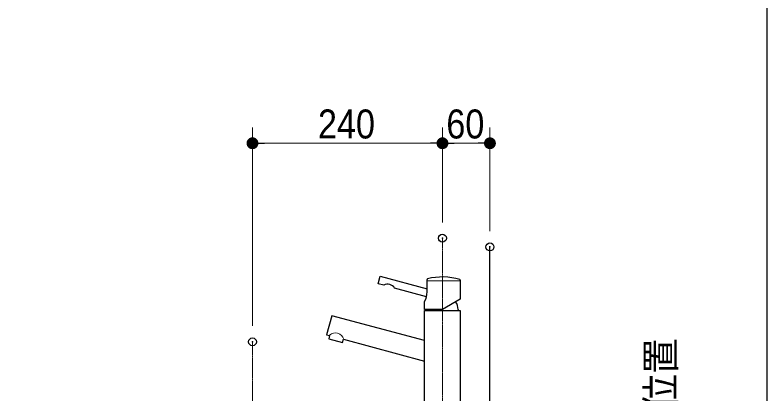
# Model space of a CAD drawing. Units: millimetres, scale not verified. Extents: x -6062 to 6062, y -3045 to 3045.
# Drawn here: x -1318 to -368, y -1257 to -778 of the extents above; entities that cross this region are included whole.
import ezdxf
from ezdxf.enums import TextEntityAlignment as Align

# ---------------------------------------------------------------- set-up
doc = ezdxf.new("R2010")
doc.units = ezdxf.units.MM
doc.header["$LTSCALE"] = 20
doc.header["$PDMODE"] = 32
doc.header["$PDSIZE"] = 10
doc.linetypes.add('USER1', pattern=[2.91, 1.76, -0.4, 0.35, -0.4])
for name, color, linetype, lineweight in [('0-0_1図面枠', 7, 'Continuous', 20), ('0-1_4給排水', 7, 'Continuous', 30), ('0-2_5ボウル・キャビネット', 7, 'Continuous', 15), ('0-3_2寸法-1', 7, 'Continuous', 15), ('0-4_0', 7, 'Continuous', 25), ('0-6_2寸法-2', 7, 'Continuous', 15)]:
    doc.layers.add(name, color=color, linetype=linetype, lineweight=lineweight)
doc.layers.add('0-5_Defpoints', color=7, linetype='Continuous')
doc.styles.add('ＭＳ Ｐゴシック', font='')
doc.styles.get('ＭＳ Ｐゴシック').set_extended_font_data('MS PGothic')

# ---------------------------------------------------------------- blocks, each defined once
blk = doc.blocks.new('グループ-4')
at = {"layer": '0-0_1図面枠', "lineweight": 30}
blk.add_line((28400, 41000), (28400, -48600), dxfattribs=at)
blk = doc.blocks.new('グループ-8')
at = {"layer": '0-1_4給排水', "linetype": 'USER1', "lineweight": 15}
blk.add_line((15400, -23820), (15400, -33660), dxfattribs=at)
blk = doc.blocks.new('_Dot')
at = {"layer": '0-4_0'}
blk.add_line((-10, 0), (-20, 0), dxfattribs=at)
for points in [[(0, 0), (-10, 0), (-9.92, 1.25)], [(0, 0), (-9.92, -1.25), (-10, 0)], [(0, 0), (-9.92, 1.25), (-9.69, 2.49)], [(0, 0), (-9.69, -2.49), (-9.92, -1.25)], [(0, 0), (-9.69, 2.49), (-9.3, 3.68)], [(0, 0), (-9.3, -3.68), (-9.69, -2.49)], [(0, 0), (-9.3, 3.68), (-8.76, 4.82)], [(0, 0), (-8.76, -4.82), (-9.3, -3.68)], [(0, 0), (-8.76, 4.82), (-8.09, 5.88)], [(0, 0), (-8.09, -5.88), (-8.76, -4.82)], [(0, 0), (-8.09, 5.88), (-7.29, 6.85)], [(0, 0), (-7.29, -6.85), (-8.09, -5.88)], [(0, 0), (-7.29, 6.85), (-6.37, 7.71)], [(0, 0), (-6.37, -7.71), (-7.29, -6.85)], [(0, 0), (-6.37, 7.71), (-5.36, 8.44)], [(0, 0), (-5.36, -8.44), (-6.37, -7.71)], [(0, 0), (-5.36, 8.44), (-4.26, 9.05)], [(0, 0), (-4.26, -9.05), (-5.36, -8.44)], [(0, 0), (-4.26, 9.05), (-3.09, 9.51)], [(0, 0), (-3.09, -9.51), (-4.26, -9.05)], [(0, 0), (-3.09, 9.51), (-1.87, 9.82)], [(0, 0), (-1.87, -9.82), (-3.09, -9.51)], [(0, 0), (-1.87, 9.82), (-0.63, 9.98)], [(0, 0), (-0.63, -9.98), (-1.87, -9.82)], [(0, 0), (-0.63, 9.98), (0.63, 9.98)], [(0, 0), (0.63, -9.98), (-0.63, -9.98)], [(0, 0), (0.63, 9.98), (1.87, 9.82)], [(0, 0), (1.87, 9.82), (3.09, 9.51)], [(0, 0), (3.09, 9.51), (4.26, 9.05)], [(0, 0), (4.26, 9.05), (5.36, 8.44)], [(0, 0), (5.36, 8.44), (6.37, 7.71)], [(0, 0), (6.37, 7.71), (7.29, 6.85)], [(0, 0), (7.29, 6.85), (8.09, 5.88)], [(0, 0), (8.09, 5.88), (8.76, 4.82)], [(0, 0), (8.76, 4.82), (9.3, 3.68)], [(0, 0), (9.3, 3.68), (9.69, 2.49)], [(0, 0), (9.69, 2.49), (9.92, 1.25)], [(0, 0), (9.92, 1.25), (10, 0)], [(0, 0), (1.87, -9.82), (0.63, -9.98)], [(0, 0), (3.09, -9.51), (1.87, -9.82)], [(0, 0), (4.26, -9.05), (3.09, -9.51)], [(0, 0), (5.36, -8.44), (4.26, -9.05)], [(0, 0), (6.37, -7.71), (5.36, -8.44)], [(0, 0), (7.29, -6.85), (6.37, -7.71)], [(0, 0), (8.09, -5.88), (7.29, -6.85)], [(0, 0), (8.76, -4.82), (8.09, -5.88)], [(0, 0), (9.3, -3.68), (8.76, -4.82)], [(0, 0), (9.69, -2.49), (9.3, -3.68)], [(0, 0), (9.92, -1.25), (9.69, -2.49)], [(0, 0), (10, 0), (9.92, -1.25)]]:
    blk.add_solid(points, dxfattribs=at)
blk = doc.blocks.new('グループ-49')
at = {"layer": '0-1_4給排水', "linetype": 'USER1', "lineweight": 15}
blk.add_line((20200, -28600), (20200, -21200), dxfattribs=at)
at = {"layer": '0-1_4給排水'}
for p, q in [((19810, -22560), (19810, -22247.6)), ((19795.3, -22680.3), (18992.5, -22465.2)), ((19800, -23000), (19800, -23030)), ((20600, -23000), (20600, -23030))]:
    blk.add_line(p, q, dxfattribs=at)
at = {"layer": '0-1_4給排水', "lineweight": 15}
blk.add_line((20650, -22280), (19810, -22280), dxfattribs=at)
at = {"layer": '0-1_4給排水'}
for points in [[(18716.7, -22391.2), (18574.7, -22353.2), (18626.4, -22160), (19810, -22477.1)], [(20650, -22264.7), (20650, -22740.2), (20200, -23000), (19750, -23000), (19750, -22797.5)], [(19750, -23788.9), (17402.1, -23159.7), (17272.7, -23642.7), (17349.9, -23663.4), (17329.2, -23740.7), (17677, -23833.8), (17697.7, -23756.6), (19750, -24306.5)]]:
    blk.add_lwpolyline(points, dxfattribs=at)
blk.add_lwpolyline([(20650, -27430), (19750, -27430), (19750, -23030), (20650, -23030)], close=True, dxfattribs=at)
for centre, radius, start, end in [((19830, -22247.6), 20, 104.66559, 180), ((20200, -23661.4), 1481.4, 72.88847, 104.66559), ((18818.4, -22563.5), 200, 29.43838, 120.56162), ((20630, -22264.7), 20, 0, 72.88847), ((19310, -22560), 500, 331.64236, 0), ((20200, -23030), 401.1, 4.28915, 33.65535)]:
    blk.add_arc(centre, radius, start, end, dxfattribs=at)
at = {"layer": '0-1_4給排水', "lineweight": 15}
blk.add_arc((17495.3, -23816.2), 220, 17.79717, 132.20283, dxfattribs=at)

msp = doc.modelspace()

# ---------------------------------------------------------------- linework, layer by layer
at = {"layer": '0-2_5ボウル・キャビネット', "lineweight": 30}
msp.add_lwpolyline([(-1317.5, -2070), (-717.5, -2070), (-717.5, -1070)], dxfattribs=at)
at = {"layer": '0-3_2寸法-1'}
for p, q in [((-1017.5, -1171), (-1017.5, -920)), ((-777.5, -1040), (-777.5, -920)), ((-777.5, -1040), (-777.5, -920)), ((-717.5, -1051), (-717.5, -920)), ((-1002.49, -940), (-792.51, -940)), ((-732.51, -940), (-762.49, -940))]:
    msp.add_line(p, q, dxfattribs=at)
at = {"layer": '0-5_Defpoints'}
for p in [(-777.5, -940), (-777.5, -1060), (-717.5, -1071), (-1017.5, -1191)]:
    msp.add_point(p, dxfattribs=at)

# ---------------------------------------------------------------- block references
at = {"layer": '0-0_1図面枠', "xscale": 0.05, "yscale": 0.05}
msp.add_blockref('グループ-4', (-1787.5, 0), dxfattribs=at)
at = {"layer": '0-1_4給排水', "xscale": 0.05, "yscale": 0.05}
for name in ['グループ-49', 'グループ-8']:
    msp.add_blockref(name, (-1787.5, 0), dxfattribs=at)
at = {"layer": '0-3_2寸法-1', "xscale": 0.7503418, "yscale": 0.7503418, "rotation": 180}
for p in [(-1017.5, -940), (-777.5, -940)]:
    msp.add_blockref('_Dot', p, dxfattribs=at)
at = {"layer": '0-3_2寸法-1', "xscale": 0.7503418, "yscale": 0.7503418}
for p in [(-777.5, -940), (-717.5, -940)]:
    msp.add_blockref('_Dot', p, dxfattribs=at)

# ---------------------------------------------------------------- texts
at = {"layer": '0-3_2寸法-1', "style": 'ＭＳ Ｐゴシック', "width": 0.9}
for s, p in [('240', (-934.78, -944.96)), ('60', (-772.58, -944.96))]:
    msp.add_text(s, height=36.66, dxfattribs=at).set_placement(p, align=Align.BOTTOM_LEFT)
at = {"layer": '0-6_2寸法-2', "style": 'ＭＳ Ｐゴシック', "width": 0.9}
msp.add_text('Pトラップ排水位置', height=36.66, rotation=90, dxfattribs=at).set_placement((-472.48, -1575.42), align=Align.BOTTOM_LEFT)

doc.saveas('drawing.dxf')
